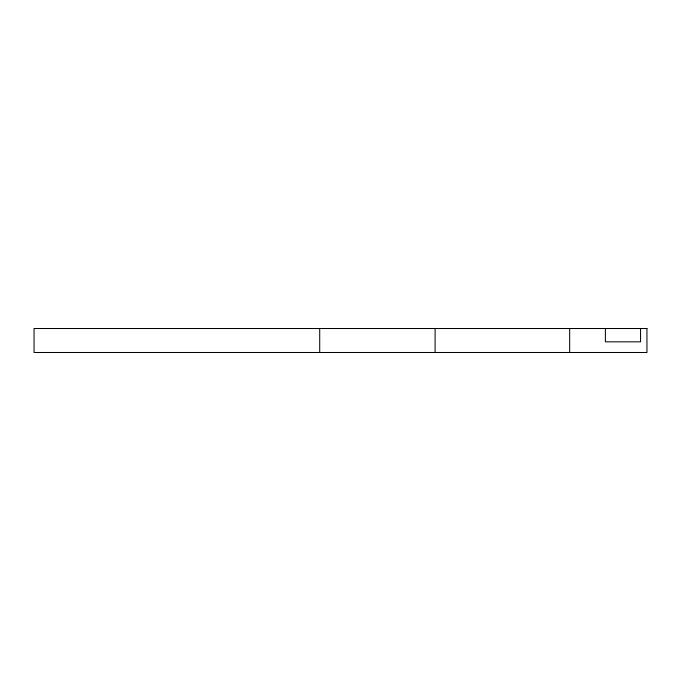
<?xml version="1.0" encoding="UTF-8"?>
<svg xmlns="http://www.w3.org/2000/svg" width="681" height="681" viewBox="0 0 681 681"><rect width="100%" height="100%" fill="white"/><g stroke="black" fill="none" stroke-linecap="round" stroke-linejoin="round"><path stroke-width="1.02" d="M640.557 328.506L640.557 341.836L605.383 341.836L605.383 328.506M569.674 328.506L569.674 352.494M435.099 328.506L435.099 352.494M319.712 328.506L319.712 352.494M646.95 328.506L34.05 328.506L34.05 352.494L646.95 352.494L646.95 328.506"/></g></svg>
